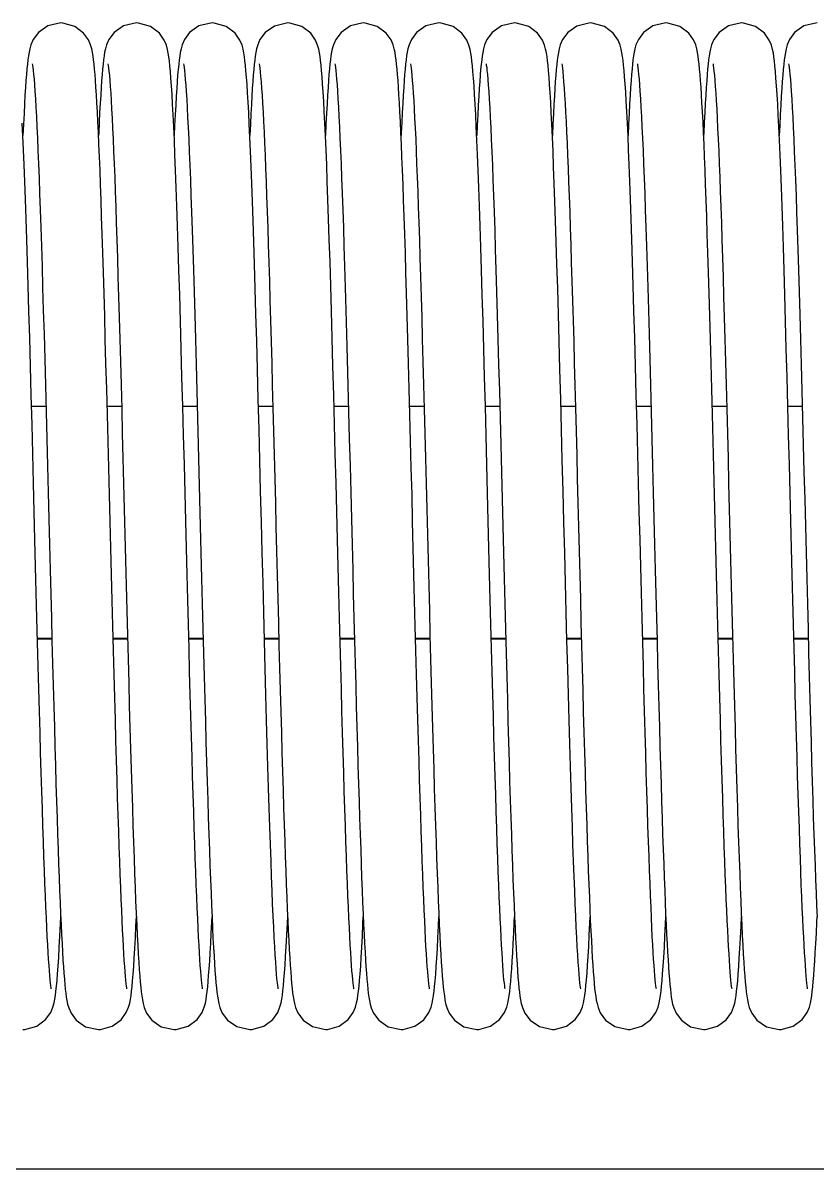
# Model space of a CAD drawing. Header units: millimetres. Extents: x 21899 to 38731, y -5425 to 3612.
# Drawn here: x 22368.2 to 22452.2, y 3114 to 3235.3 of the extents above; entities that cross this region are included whole.
import ezdxf

# ---------------------------------------------------------------- set-up
doc = ezdxf.new("R2010")
doc.units = ezdxf.units.MM

msp = doc.modelspace()

# ---------------------------------------------------------------- linework, layer by layer
at = {"color": 7, "linetype": 'Continuous'}
for p, q in [((22369.13, 3194.69), (22370.65, 3194.69)), ((22377.13, 3194.69), (22378.65, 3194.69)), ((22385.13, 3194.69), (22386.65, 3194.69)), ((22393.13, 3194.69), (22394.65, 3194.69)), ((22401.13, 3194.69), (22402.65, 3194.69)), ((22409.13, 3194.69), (22410.65, 3194.69)), ((22417.13, 3194.69), (22418.65, 3194.69)), ((22425.13, 3194.69), (22426.65, 3194.69)), ((22433.13, 3194.69), (22434.65, 3194.69)), ((22441.13, 3194.69), (22442.65, 3194.69)), ((22449.13, 3194.69), (22450.65, 3194.69)), ((22369.76, 3170.08), (22371.29, 3170.08)), ((22377.76, 3170.08), (22379.29, 3170.08)), ((22385.76, 3170.08), (22387.29, 3170.08)), ((22393.76, 3170.08), (22395.29, 3170.08)), ((22401.76, 3170.08), (22403.29, 3170.08)), ((22409.76, 3170.08), (22411.29, 3170.08)), ((22417.76, 3170.08), (22419.29, 3170.08)), ((22425.76, 3170.08), (22427.29, 3170.08)), ((22433.76, 3170.08), (22435.29, 3170.08)), ((22441.76, 3170.08), (22443.29, 3170.08)), ((22449.76, 3170.08), (22451.29, 3170.08)), ((23496.89, 3114), (22196.61, 3114))]:
    msp.add_line(p, q, dxfattribs=at)
at = {"color": 9, "linetype": 'Continuous'}
for p, q in [((22369.76, 3170.15), (22371.28, 3170.15)), ((22377.76, 3170.15), (22379.28, 3170.15)), ((22385.76, 3170.15), (22387.28, 3170.15)), ((22393.76, 3170.15), (22395.28, 3170.15)), ((22401.76, 3170.15), (22403.28, 3170.15)), ((22409.76, 3170.15), (22411.28, 3170.15)), ((22417.76, 3170.15), (22419.28, 3170.15)), ((22425.76, 3170.15), (22427.28, 3170.15)), ((22433.76, 3170.15), (22435.28, 3170.15)), ((22441.76, 3170.15), (22443.28, 3170.15)), ((22449.76, 3170.15), (22451.28, 3170.15))]:
    msp.add_line(p, q, dxfattribs=at)
at = {"color": 7, "linetype": 'Continuous'}
for points in [[(22372.22, 3235.25), (22370.85, 3234.94), (22369.87, 3234.25), (22369.31, 3233.51), (22369.06, 3232.94), (22368.94, 3232.52), (22368.86, 3232.15), (22368.8, 3231.78), (22368.74, 3231.36), (22368.69, 3230.9), (22368.64, 3230.39), (22368.59, 3229.81), (22368.54, 3229.15)], [(22375.89, 3229.15), (22375.84, 3229.79), (22375.79, 3230.36), (22375.74, 3230.87), (22375.69, 3231.33), (22375.64, 3231.73), (22375.58, 3232.12), (22375.5, 3232.5), (22375.38, 3232.92), (22375.15, 3233.45), (22374.64, 3234.18), (22373.7, 3234.88), (22372.43, 3235.24), (22372.22, 3235.25)], [(22380.22, 3235.25), (22378.84, 3234.93), (22377.86, 3234.24), (22377.3, 3233.5), (22377.06, 3232.94), (22376.94, 3232.52), (22376.86, 3232.14), (22376.8, 3231.76), (22376.74, 3231.35), (22376.69, 3230.89), (22376.64, 3230.37), (22376.59, 3229.79), (22376.54, 3229.14)], [(22387.22, 3133.08), (22387.2, 3133.18), (22387.18, 3133.38), (22387.14, 3133.66), (22387.1, 3134.02), (22387.06, 3134.45), (22387.02, 3134.95), (22386.98, 3135.52), (22386.94, 3136.16), (22386.89, 3136.88), (22386.84, 3137.67), (22386.8, 3138.53), (22386.75, 3139.48), (22386.7, 3140.5), (22386.65, 3141.61), (22386.6, 3142.79), (22386.55, 3144.07), (22386.5, 3145.43), (22386.45, 3146.88), (22386.39, 3148.42), (22386.34, 3150.07), (22386.28, 3151.81), (22386.22, 3153.64), (22386.16, 3155.58), (22386.1, 3157.61), (22386.04, 3159.74), (22385.98, 3161.95), (22385.91, 3164.24), (22385.85, 3166.62), (22385.79, 3169.07), (22385.72, 3171.6), (22385.65, 3174.22), (22385.58, 3176.91), (22385.51, 3179.7), (22385.44, 3182.56), (22385.36, 3185.51), (22385.29, 3188.53), (22385.21, 3191.61), (22385.13, 3194.71), (22385.04, 3197.78), (22384.96, 3200.79), (22384.88, 3203.7), (22384.8, 3206.47), (22384.72, 3209.08), (22384.65, 3211.52), (22384.58, 3213.78), (22384.51, 3215.88), (22384.44, 3217.83), (22384.37, 3219.64), (22384.3, 3221.31), (22384.24, 3222.85), (22384.17, 3224.25), (22384.11, 3225.52), (22384.05, 3226.67), (22383.99, 3227.69), (22383.93, 3228.6), (22383.87, 3229.4), (22383.82, 3230.1), (22383.76, 3230.7), (22383.71, 3231.21), (22383.65, 3231.66), (22383.59, 3232.06), (22383.51, 3232.45), (22383.39, 3232.88), (22383.16, 3233.43), (22382.65, 3234.17), (22381.71, 3234.88), (22380.44, 3235.24), (22380.22, 3235.25)], [(22388.22, 3235.25), (22386.83, 3234.93), (22385.84, 3234.23), (22385.29, 3233.48), (22385.05, 3232.92), (22384.94, 3232.5), (22384.86, 3232.13), (22384.8, 3231.75), (22384.74, 3231.33), (22384.69, 3230.86), (22384.63, 3230.33), (22384.58, 3229.74), (22384.53, 3229.07)], [(22391.87, 3229.51), (22391.81, 3230.18), (22391.76, 3230.75), (22391.7, 3231.25), (22391.65, 3231.68), (22391.58, 3232.08), (22391.5, 3232.46), (22391.39, 3232.9), (22391.16, 3233.44), (22390.65, 3234.17), (22389.71, 3234.88), (22388.43, 3235.24), (22388.22, 3235.25)], [(22396.22, 3235.25), (22394.82, 3234.92), (22393.84, 3234.23), (22393.29, 3233.48), (22393.05, 3232.92), (22392.93, 3232.5), (22392.86, 3232.12), (22392.79, 3231.74), (22392.74, 3231.32), (22392.69, 3230.85), (22392.63, 3230.32), (22392.58, 3229.73), (22392.53, 3229.07)], [(22399.86, 3229.55), (22399.81, 3230.21), (22399.75, 3230.77), (22399.7, 3231.26), (22399.64, 3231.69), (22399.58, 3232.08), (22399.5, 3232.47), (22399.39, 3232.9), (22399.16, 3233.43), (22398.66, 3234.16), (22397.72, 3234.87), (22396.44, 3235.24), (22396.22, 3235.25)], [(22404.22, 3235.25), (22402.85, 3234.94), (22401.87, 3234.25), (22401.31, 3233.51), (22401.06, 3232.94), (22400.94, 3232.52), (22400.86, 3232.15), (22400.8, 3231.78), (22400.74, 3231.36), (22400.69, 3230.9), (22400.64, 3230.39), (22400.59, 3229.81), (22400.54, 3229.15)], [(22407.89, 3229.15), (22407.84, 3229.79), (22407.79, 3230.36), (22407.74, 3230.87), (22407.69, 3231.33), (22407.64, 3231.73), (22407.58, 3232.12), (22407.5, 3232.5), (22407.38, 3232.92), (22407.15, 3233.45), (22406.64, 3234.18), (22405.7, 3234.88), (22404.43, 3235.24), (22404.22, 3235.25)], [(22412.22, 3235.25), (22410.84, 3234.93), (22409.86, 3234.24), (22409.3, 3233.5), (22409.06, 3232.94), (22408.94, 3232.52), (22408.86, 3232.14), (22408.8, 3231.76), (22408.74, 3231.35), (22408.69, 3230.89), (22408.64, 3230.37), (22408.59, 3229.79), (22408.54, 3229.14)], [(22419.22, 3133.08), (22419.2, 3133.18), (22419.18, 3133.38), (22419.14, 3133.66), (22419.1, 3134.02), (22419.06, 3134.45), (22419.02, 3134.95), (22418.98, 3135.52), (22418.94, 3136.16), (22418.89, 3136.88), (22418.84, 3137.67), (22418.8, 3138.53), (22418.75, 3139.48), (22418.7, 3140.5), (22418.65, 3141.61), (22418.6, 3142.79), (22418.55, 3144.07), (22418.5, 3145.43), (22418.45, 3146.88), (22418.39, 3148.42), (22418.34, 3150.07), (22418.28, 3151.81), (22418.22, 3153.64), (22418.16, 3155.58), (22418.1, 3157.61), (22418.04, 3159.74), (22417.98, 3161.95), (22417.91, 3164.24), (22417.85, 3166.62), (22417.79, 3169.07), (22417.72, 3171.6), (22417.65, 3174.22), (22417.58, 3176.91), (22417.51, 3179.7), (22417.44, 3182.56), (22417.36, 3185.51), (22417.29, 3188.53), (22417.21, 3191.61), (22417.13, 3194.71), (22417.04, 3197.78), (22416.96, 3200.79), (22416.88, 3203.7), (22416.8, 3206.47), (22416.72, 3209.08), (22416.65, 3211.52), (22416.58, 3213.78), (22416.51, 3215.88), (22416.44, 3217.83), (22416.37, 3219.64), (22416.3, 3221.31), (22416.24, 3222.85), (22416.17, 3224.25), (22416.11, 3225.52), (22416.05, 3226.67), (22415.99, 3227.69), (22415.93, 3228.6), (22415.87, 3229.4), (22415.82, 3230.1), (22415.76, 3230.7), (22415.71, 3231.21), (22415.65, 3231.66), (22415.59, 3232.06), (22415.51, 3232.45), (22415.39, 3232.88), (22415.16, 3233.43), (22414.65, 3234.17), (22413.71, 3234.88), (22412.44, 3235.24), (22412.22, 3235.25)], [(22420.22, 3235.25), (22418.83, 3234.93), (22417.84, 3234.23), (22417.29, 3233.48), (22417.05, 3232.92), (22416.94, 3232.5), (22416.86, 3232.13), (22416.8, 3231.75), (22416.74, 3231.33), (22416.69, 3230.86), (22416.63, 3230.33), (22416.58, 3229.74), (22416.53, 3229.07)], [(22423.87, 3229.51), (22423.81, 3230.18), (22423.76, 3230.75), (22423.7, 3231.25), (22423.65, 3231.68), (22423.58, 3232.08), (22423.5, 3232.46), (22423.39, 3232.9), (22423.16, 3233.44), (22422.65, 3234.17), (22421.71, 3234.88), (22420.43, 3235.24), (22420.22, 3235.25)], [(22428.22, 3235.25), (22426.82, 3234.92), (22425.84, 3234.23), (22425.29, 3233.48), (22425.05, 3232.92), (22424.93, 3232.5), (22424.86, 3232.12), (22424.79, 3231.74), (22424.74, 3231.32), (22424.69, 3230.85), (22424.63, 3230.32), (22424.58, 3229.73), (22424.53, 3229.07)], [(22431.86, 3229.55), (22431.81, 3230.21), (22431.75, 3230.77), (22431.7, 3231.26), (22431.64, 3231.69), (22431.58, 3232.08), (22431.5, 3232.47), (22431.39, 3232.9), (22431.16, 3233.43), (22430.66, 3234.16), (22429.72, 3234.87), (22428.44, 3235.24), (22428.22, 3235.25)], [(22436.22, 3235.25), (22434.85, 3234.94), (22433.87, 3234.25), (22433.31, 3233.51), (22433.06, 3232.94), (22432.94, 3232.52), (22432.86, 3232.15), (22432.8, 3231.78), (22432.74, 3231.36), (22432.69, 3230.9), (22432.64, 3230.39), (22432.59, 3229.81), (22432.54, 3229.15)], [(22439.89, 3229.15), (22439.84, 3229.79), (22439.79, 3230.36), (22439.74, 3230.87), (22439.69, 3231.33), (22439.64, 3231.73), (22439.58, 3232.12), (22439.5, 3232.5), (22439.38, 3232.92), (22439.15, 3233.45), (22438.64, 3234.18), (22437.7, 3234.88), (22436.43, 3235.24), (22436.22, 3235.25)], [(22444.22, 3235.25), (22442.84, 3234.93), (22441.86, 3234.24), (22441.3, 3233.5), (22441.06, 3232.94), (22440.94, 3232.52), (22440.86, 3232.14), (22440.8, 3231.76), (22440.74, 3231.35), (22440.69, 3230.89), (22440.64, 3230.37), (22440.59, 3229.79), (22440.54, 3229.14)], [(22451.22, 3133.08), (22451.2, 3133.18), (22451.18, 3133.38), (22451.14, 3133.66), (22451.1, 3134.02), (22451.06, 3134.45), (22451.02, 3134.95), (22450.98, 3135.52), (22450.94, 3136.16), (22450.89, 3136.88), (22450.84, 3137.67), (22450.8, 3138.53), (22450.75, 3139.48), (22450.7, 3140.5), (22450.65, 3141.61), (22450.6, 3142.79), (22450.55, 3144.07), (22450.5, 3145.43), (22450.45, 3146.88), (22450.39, 3148.42), (22450.34, 3150.07), (22450.28, 3151.81), (22450.22, 3153.64), (22450.16, 3155.58), (22450.1, 3157.61), (22450.04, 3159.74), (22449.98, 3161.95), (22449.91, 3164.24), (22449.85, 3166.62), (22449.79, 3169.07), (22449.72, 3171.6), (22449.65, 3174.22), (22449.58, 3176.91), (22449.51, 3179.7), (22449.44, 3182.56), (22449.36, 3185.51), (22449.29, 3188.53), (22449.21, 3191.61), (22449.13, 3194.71), (22449.04, 3197.78), (22448.96, 3200.79), (22448.88, 3203.7), (22448.8, 3206.47), (22448.72, 3209.08), (22448.65, 3211.52), (22448.58, 3213.78), (22448.51, 3215.88), (22448.44, 3217.83), (22448.37, 3219.64), (22448.3, 3221.31), (22448.24, 3222.85), (22448.17, 3224.25), (22448.11, 3225.52), (22448.05, 3226.67), (22447.99, 3227.69), (22447.93, 3228.6), (22447.87, 3229.4), (22447.82, 3230.1), (22447.76, 3230.7), (22447.71, 3231.21), (22447.65, 3231.66), (22447.59, 3232.06), (22447.51, 3232.45), (22447.39, 3232.88), (22447.16, 3233.43), (22446.65, 3234.17), (22445.71, 3234.88), (22444.44, 3235.24), (22444.22, 3235.25)], [(22452.22, 3235.25), (22450.83, 3234.93), (22449.84, 3234.23), (22449.29, 3233.48), (22449.05, 3232.92), (22448.94, 3232.5), (22448.86, 3232.13), (22448.8, 3231.75), (22448.74, 3231.33), (22448.69, 3230.86), (22448.63, 3230.33), (22448.58, 3229.74), (22448.53, 3229.07)], [(22369.21, 3230.91), (22369.21, 3230.91), (22369.23, 3230.78), (22369.27, 3230.54), (22369.3, 3230.22), (22369.34, 3229.81), (22369.39, 3229.3), (22369.44, 3228.71), (22369.48, 3228.02), (22369.53, 3227.23), (22369.59, 3226.34), (22369.64, 3225.35), (22369.69, 3224.26), (22369.75, 3223.06), (22369.81, 3221.76), (22369.86, 3220.35), (22369.92, 3218.83), (22369.98, 3217.21), (22370.04, 3215.47), (22370.11, 3213.62), (22370.17, 3211.64), (22370.24, 3209.52), (22370.3, 3207.27), (22370.37, 3204.86), (22370.45, 3202.32), (22370.52, 3199.67), (22370.59, 3196.92), (22370.67, 3194.11), (22370.74, 3191.26), (22370.82, 3188.4), (22370.89, 3185.57), (22370.96, 3182.79), (22371.03, 3180.07), (22371.1, 3177.41), (22371.16, 3174.83), (22371.23, 3172.31), (22371.29, 3169.87), (22371.35, 3167.49), (22371.42, 3165.19), (22371.48, 3162.95), (22371.54, 3160.79), (22371.6, 3158.7), (22371.65, 3156.69), (22371.71, 3154.75), (22371.77, 3152.89), (22371.83, 3151.12), (22371.88, 3149.42), (22371.94, 3147.81), (22371.99, 3146.28), (22372.04, 3144.83), (22372.1, 3143.47), (22372.15, 3142.19), (22372.2, 3140.98), (22372.25, 3139.86), (22372.3, 3138.82), (22372.35, 3137.85), (22372.4, 3136.96), (22372.45, 3136.14), (22372.5, 3135.39), (22372.55, 3134.71), (22372.6, 3134.09), (22372.65, 3133.54), (22372.7, 3133.04), (22372.75, 3132.6), (22372.8, 3132.2), (22372.87, 3131.83), (22372.94, 3131.46), (22373.06, 3131.05), (22373.31, 3130.49), (22373.86, 3129.75), (22374.84, 3129.06), (22376.22, 3128.75)], [(22377.21, 3230.92), (22377.21, 3230.9), (22377.24, 3230.74), (22377.27, 3230.48), (22377.31, 3230.13), (22377.36, 3229.69), (22377.4, 3229.15), (22377.45, 3228.53), (22377.5, 3227.82), (22377.55, 3227.03), (22377.6, 3226.14), (22377.65, 3225.16), (22377.7, 3224.1), (22377.76, 3222.94), (22377.81, 3221.69), (22377.86, 3220.35), (22377.92, 3218.93), (22377.98, 3217.41), (22378.03, 3215.8), (22378.09, 3214.09), (22378.15, 3212.29), (22378.21, 3210.39), (22378.27, 3208.39), (22378.33, 3206.29), (22378.4, 3204.09), (22378.46, 3201.8), (22378.53, 3199.41), (22378.59, 3196.95), (22378.66, 3194.42), (22378.73, 3191.83), (22378.8, 3189.19), (22378.86, 3186.52), (22378.93, 3183.82), (22379, 3181.12), (22379.07, 3178.42), (22379.14, 3175.74), (22379.21, 3173.09), (22379.27, 3170.48), (22379.34, 3167.93), (22379.41, 3165.44), (22379.47, 3163.02), (22379.54, 3160.69), (22379.6, 3158.45), (22379.67, 3156.29), (22379.73, 3154.22), (22379.79, 3152.24), (22379.85, 3150.36), (22379.91, 3148.57), (22379.97, 3146.88), (22380.03, 3145.28), (22380.09, 3143.78), (22380.14, 3142.38), (22380.2, 3141.07), (22380.25, 3139.85), (22380.31, 3138.73), (22380.36, 3137.7), (22380.41, 3136.75), (22380.47, 3135.89), (22380.52, 3135.11), (22380.57, 3134.42)], [(22385.21, 3230.92), (22385.21, 3230.91), (22385.23, 3230.77), (22385.27, 3230.54), (22385.3, 3230.21), (22385.35, 3229.79), (22385.39, 3229.28), (22385.44, 3228.68), (22385.49, 3227.98), (22385.54, 3227.18), (22385.59, 3226.28), (22385.64, 3225.28), (22385.7, 3224.18), (22385.75, 3222.96), (22385.81, 3221.63), (22385.87, 3220.2), (22385.93, 3218.66), (22385.99, 3217), (22386.05, 3215.22), (22386.12, 3213.32), (22386.18, 3211.29), (22386.25, 3209.12), (22386.32, 3206.81), (22386.39, 3204.36), (22386.46, 3201.78), (22386.53, 3199.1), (22386.61, 3196.32), (22386.68, 3193.49), (22386.76, 3190.62), (22386.83, 3187.74), (22386.91, 3184.87), (22386.98, 3182.03), (22387.05, 3179.23), (22387.12, 3176.48), (22387.19, 3173.78), (22387.26, 3171.15), (22387.32, 3168.59), (22387.39, 3166.11), (22387.46, 3163.72), (22387.52, 3161.4), (22387.58, 3159.18), (22387.64, 3157.04), (22387.7, 3155), (22387.76, 3153.04), (22387.82, 3151.18), (22387.88, 3149.4), (22387.94, 3147.72), (22388, 3146.12), (22388.05, 3144.62), (22388.11, 3143.2), (22388.16, 3141.88), (22388.22, 3140.64), (22388.27, 3139.48), (22388.32, 3138.42), (22388.38, 3137.43), (22388.43, 3136.53), (22388.48, 3135.71), (22388.53, 3134.97)], [(22393.21, 3230.92), (22393.21, 3230.9), (22393.24, 3230.73), (22393.28, 3230.45), (22393.32, 3230.07), (22393.36, 3229.58), (22393.41, 3229.01), (22393.46, 3228.34), (22393.51, 3227.59), (22393.56, 3226.75), (22393.61, 3225.82), (22393.67, 3224.81), (22393.72, 3223.71), (22393.77, 3222.52), (22393.83, 3221.25), (22393.88, 3219.89), (22393.94, 3218.45), (22393.99, 3216.91), (22394.05, 3215.29), (22394.11, 3213.58), (22394.17, 3211.79), (22394.22, 3209.91), (22394.28, 3207.94), (22394.34, 3205.89), (22394.41, 3203.76), (22394.47, 3201.56), (22394.53, 3199.27), (22394.59, 3196.92), (22394.66, 3194.52), (22394.72, 3192.06), (22394.79, 3189.56), (22394.85, 3187.04), (22394.92, 3184.49), (22394.98, 3181.94), (22395.05, 3179.38), (22395.11, 3176.84), (22395.18, 3174.32), (22395.24, 3171.83), (22395.3, 3169.38), (22395.37, 3166.99), (22395.43, 3164.65), (22395.49, 3162.38), (22395.55, 3160.19), (22395.61, 3158.07), (22395.67, 3156.03), (22395.73, 3154.07), (22395.79, 3152.19), (22395.85, 3150.4), (22395.91, 3148.69), (22395.96, 3147.08), (22396.02, 3145.55), (22396.07, 3144.1), (22396.13, 3142.75), (22396.18, 3141.48), (22396.23, 3140.29), (22396.28, 3139.19), (22396.34, 3138.17), (22396.39, 3137.23), (22396.44, 3136.36), (22396.49, 3135.58), (22396.54, 3134.86)], [(22401.21, 3230.91), (22401.21, 3230.91), (22401.23, 3230.78), (22401.27, 3230.54), (22401.3, 3230.22), (22401.34, 3229.81), (22401.39, 3229.3), (22401.44, 3228.71), (22401.48, 3228.02), (22401.53, 3227.23), (22401.59, 3226.34), (22401.64, 3225.35), (22401.69, 3224.26), (22401.75, 3223.06), (22401.81, 3221.76), (22401.86, 3220.35), (22401.92, 3218.83), (22401.98, 3217.21), (22402.04, 3215.47), (22402.11, 3213.62), (22402.17, 3211.64), (22402.24, 3209.52), (22402.3, 3207.27), (22402.37, 3204.86), (22402.45, 3202.32), (22402.52, 3199.67), (22402.59, 3196.92), (22402.67, 3194.11), (22402.74, 3191.26), (22402.82, 3188.4), (22402.89, 3185.57), (22402.96, 3182.79), (22403.03, 3180.07), (22403.1, 3177.41), (22403.16, 3174.83), (22403.23, 3172.31), (22403.29, 3169.87), (22403.35, 3167.49), (22403.42, 3165.19), (22403.48, 3162.95), (22403.54, 3160.79), (22403.6, 3158.7), (22403.65, 3156.69), (22403.71, 3154.75), (22403.77, 3152.89), (22403.83, 3151.12), (22403.88, 3149.42), (22403.94, 3147.81), (22403.99, 3146.28), (22404.04, 3144.83), (22404.1, 3143.47), (22404.15, 3142.19), (22404.2, 3140.98), (22404.25, 3139.86), (22404.3, 3138.82), (22404.35, 3137.85), (22404.4, 3136.96), (22404.45, 3136.14), (22404.5, 3135.39), (22404.55, 3134.71), (22404.6, 3134.09), (22404.65, 3133.54), (22404.7, 3133.04), (22404.75, 3132.6), (22404.8, 3132.2), (22404.87, 3131.83), (22404.94, 3131.46), (22405.06, 3131.05), (22405.31, 3130.49), (22405.86, 3129.75), (22406.84, 3129.06), (22408.22, 3128.75)], [(22409.21, 3230.92), (22409.21, 3230.9), (22409.24, 3230.74), (22409.27, 3230.48), (22409.31, 3230.13), (22409.36, 3229.69), (22409.4, 3229.15), (22409.45, 3228.53), (22409.5, 3227.82), (22409.55, 3227.03), (22409.6, 3226.14), (22409.65, 3225.16), (22409.7, 3224.1), (22409.76, 3222.94), (22409.81, 3221.69), (22409.86, 3220.35), (22409.92, 3218.93), (22409.98, 3217.41), (22410.03, 3215.8), (22410.09, 3214.09), (22410.15, 3212.29), (22410.21, 3210.39), (22410.27, 3208.39), (22410.33, 3206.29), (22410.4, 3204.09), (22410.46, 3201.8), (22410.53, 3199.41), (22410.59, 3196.95), (22410.66, 3194.42), (22410.73, 3191.83), (22410.8, 3189.19), (22410.86, 3186.52), (22410.93, 3183.82), (22411, 3181.12), (22411.07, 3178.42), (22411.14, 3175.74), (22411.21, 3173.09), (22411.27, 3170.48), (22411.34, 3167.93), (22411.41, 3165.44), (22411.47, 3163.02), (22411.54, 3160.69), (22411.6, 3158.45), (22411.67, 3156.29), (22411.73, 3154.22), (22411.79, 3152.24), (22411.85, 3150.36), (22411.91, 3148.57), (22411.97, 3146.88), (22412.03, 3145.28), (22412.09, 3143.78), (22412.14, 3142.38), (22412.2, 3141.07), (22412.25, 3139.85), (22412.31, 3138.73), (22412.36, 3137.7), (22412.41, 3136.75), (22412.47, 3135.89), (22412.52, 3135.11), (22412.57, 3134.42)], [(22417.21, 3230.92), (22417.21, 3230.91), (22417.23, 3230.77), (22417.27, 3230.54), (22417.3, 3230.21), (22417.35, 3229.79), (22417.39, 3229.28), (22417.44, 3228.68), (22417.49, 3227.98), (22417.54, 3227.18), (22417.59, 3226.28), (22417.64, 3225.28), (22417.7, 3224.18), (22417.75, 3222.96), (22417.81, 3221.63), (22417.87, 3220.2), (22417.93, 3218.66), (22417.99, 3217), (22418.05, 3215.22), (22418.12, 3213.32), (22418.18, 3211.29), (22418.25, 3209.12), (22418.32, 3206.81), (22418.39, 3204.36), (22418.46, 3201.78), (22418.53, 3199.1), (22418.61, 3196.32), (22418.68, 3193.49), (22418.76, 3190.62), (22418.83, 3187.74), (22418.91, 3184.87), (22418.98, 3182.03), (22419.05, 3179.23), (22419.12, 3176.48), (22419.19, 3173.78), (22419.26, 3171.15), (22419.32, 3168.59), (22419.39, 3166.11), (22419.46, 3163.72), (22419.52, 3161.4), (22419.58, 3159.18), (22419.64, 3157.04), (22419.7, 3155), (22419.76, 3153.04), (22419.82, 3151.18), (22419.88, 3149.4), (22419.94, 3147.72), (22420, 3146.12), (22420.05, 3144.62), (22420.11, 3143.2), (22420.16, 3141.88), (22420.22, 3140.64), (22420.27, 3139.48), (22420.32, 3138.42), (22420.38, 3137.43), (22420.43, 3136.53), (22420.48, 3135.71), (22420.53, 3134.97)], [(22425.21, 3230.92), (22425.21, 3230.9), (22425.24, 3230.73), (22425.28, 3230.45), (22425.32, 3230.07), (22425.36, 3229.58), (22425.41, 3229.01), (22425.46, 3228.34), (22425.51, 3227.59), (22425.56, 3226.75), (22425.61, 3225.82), (22425.67, 3224.81), (22425.72, 3223.71), (22425.77, 3222.52), (22425.83, 3221.25), (22425.88, 3219.89), (22425.94, 3218.45), (22425.99, 3216.91), (22426.05, 3215.29), (22426.11, 3213.58), (22426.17, 3211.79), (22426.22, 3209.91), (22426.28, 3207.94), (22426.34, 3205.89), (22426.41, 3203.76), (22426.47, 3201.56), (22426.53, 3199.27), (22426.59, 3196.92), (22426.66, 3194.52), (22426.72, 3192.06), (22426.79, 3189.56), (22426.85, 3187.04), (22426.92, 3184.49), (22426.98, 3181.94), (22427.05, 3179.38), (22427.11, 3176.84), (22427.18, 3174.32), (22427.24, 3171.83), (22427.3, 3169.38), (22427.37, 3166.99), (22427.43, 3164.65), (22427.49, 3162.38), (22427.55, 3160.19), (22427.61, 3158.07), (22427.67, 3156.03), (22427.73, 3154.07), (22427.79, 3152.19), (22427.85, 3150.4), (22427.91, 3148.69), (22427.96, 3147.08), (22428.02, 3145.55), (22428.07, 3144.1), (22428.13, 3142.75), (22428.18, 3141.48), (22428.23, 3140.29), (22428.28, 3139.19), (22428.34, 3138.17), (22428.39, 3137.23), (22428.44, 3136.36), (22428.49, 3135.58), (22428.54, 3134.86)], [(22433.21, 3230.91), (22433.21, 3230.91), (22433.23, 3230.78), (22433.27, 3230.54), (22433.3, 3230.22), (22433.34, 3229.81), (22433.39, 3229.3), (22433.44, 3228.71), (22433.48, 3228.02), (22433.53, 3227.23), (22433.59, 3226.34), (22433.64, 3225.35), (22433.69, 3224.26), (22433.75, 3223.06), (22433.81, 3221.76), (22433.86, 3220.35), (22433.92, 3218.83), (22433.98, 3217.21), (22434.04, 3215.47), (22434.11, 3213.62), (22434.17, 3211.64), (22434.24, 3209.52), (22434.3, 3207.27), (22434.37, 3204.86), (22434.45, 3202.32), (22434.52, 3199.67), (22434.59, 3196.92), (22434.67, 3194.11), (22434.74, 3191.26), (22434.82, 3188.4), (22434.89, 3185.57), (22434.96, 3182.79), (22435.03, 3180.07), (22435.1, 3177.41), (22435.16, 3174.83), (22435.23, 3172.31), (22435.29, 3169.87), (22435.35, 3167.49), (22435.42, 3165.19), (22435.48, 3162.95), (22435.54, 3160.79), (22435.6, 3158.7), (22435.65, 3156.69), (22435.71, 3154.75), (22435.77, 3152.89), (22435.83, 3151.12), (22435.88, 3149.42), (22435.94, 3147.81), (22435.99, 3146.28), (22436.04, 3144.83), (22436.1, 3143.47), (22436.15, 3142.19), (22436.2, 3140.98), (22436.25, 3139.86), (22436.3, 3138.82), (22436.35, 3137.85), (22436.4, 3136.96), (22436.45, 3136.14), (22436.5, 3135.39), (22436.55, 3134.71), (22436.6, 3134.09), (22436.65, 3133.54), (22436.7, 3133.04), (22436.75, 3132.6), (22436.8, 3132.2), (22436.87, 3131.83), (22436.94, 3131.46), (22437.06, 3131.05), (22437.31, 3130.49), (22437.86, 3129.75), (22438.84, 3129.06), (22440.22, 3128.75)], [(22441.21, 3230.92), (22441.21, 3230.9), (22441.24, 3230.74), (22441.27, 3230.48), (22441.31, 3230.13), (22441.36, 3229.69), (22441.4, 3229.15), (22441.45, 3228.53), (22441.5, 3227.82), (22441.55, 3227.03), (22441.6, 3226.14), (22441.65, 3225.16), (22441.7, 3224.1), (22441.76, 3222.94), (22441.81, 3221.69), (22441.86, 3220.35), (22441.92, 3218.93), (22441.98, 3217.41), (22442.03, 3215.8), (22442.09, 3214.09), (22442.15, 3212.29), (22442.21, 3210.39), (22442.27, 3208.39), (22442.33, 3206.29), (22442.4, 3204.09), (22442.46, 3201.8), (22442.53, 3199.41), (22442.59, 3196.95), (22442.66, 3194.42), (22442.73, 3191.83), (22442.8, 3189.19), (22442.86, 3186.52), (22442.93, 3183.82), (22443, 3181.12), (22443.07, 3178.42), (22443.14, 3175.74), (22443.21, 3173.09), (22443.27, 3170.48), (22443.34, 3167.93), (22443.41, 3165.44), (22443.47, 3163.02), (22443.54, 3160.69), (22443.6, 3158.45), (22443.67, 3156.29), (22443.73, 3154.22), (22443.79, 3152.24), (22443.85, 3150.36), (22443.91, 3148.57), (22443.97, 3146.88), (22444.03, 3145.28), (22444.09, 3143.78), (22444.14, 3142.38), (22444.2, 3141.07), (22444.25, 3139.85), (22444.31, 3138.73), (22444.36, 3137.7), (22444.41, 3136.75), (22444.47, 3135.89), (22444.52, 3135.11), (22444.57, 3134.42)], [(22449.21, 3230.92), (22449.21, 3230.91), (22449.23, 3230.77), (22449.27, 3230.54), (22449.3, 3230.21), (22449.35, 3229.79), (22449.39, 3229.28), (22449.44, 3228.68), (22449.49, 3227.98), (22449.54, 3227.18), (22449.59, 3226.28), (22449.64, 3225.28), (22449.7, 3224.18), (22449.75, 3222.96), (22449.81, 3221.63), (22449.87, 3220.2), (22449.93, 3218.66), (22449.99, 3217), (22450.05, 3215.22), (22450.12, 3213.32), (22450.18, 3211.29), (22450.25, 3209.12), (22450.32, 3206.81), (22450.39, 3204.36), (22450.46, 3201.78), (22450.53, 3199.1), (22450.61, 3196.32), (22450.68, 3193.49), (22450.76, 3190.62), (22450.83, 3187.74), (22450.91, 3184.87), (22450.98, 3182.03), (22451.05, 3179.23), (22451.12, 3176.48), (22451.19, 3173.78), (22451.26, 3171.15), (22451.32, 3168.59), (22451.39, 3166.11), (22451.46, 3163.72), (22451.52, 3161.4), (22451.58, 3159.18), (22451.64, 3157.04), (22451.7, 3155), (22451.76, 3153.04), (22451.82, 3151.18), (22451.88, 3149.4), (22451.94, 3147.72), (22452, 3146.12), (22452.05, 3144.62), (22452.11, 3143.2), (22452.16, 3141.88), (22452.22, 3140.64)], [(22368.54, 3229.15), (22368.49, 3228.41), (22368.43, 3227.59), (22368.38, 3226.68), (22368.33, 3225.66), (22368.27, 3224.54), (22368.22, 3223.33)], [(22379.22, 3133.07), (22379.21, 3133.18), (22379.18, 3133.36), (22379.14, 3133.63), (22379.11, 3133.98), (22379.07, 3134.4), (22379.03, 3134.88), (22378.99, 3135.44), (22378.94, 3136.06), (22378.9, 3136.76), (22378.85, 3137.53), (22378.81, 3138.37), (22378.76, 3139.29), (22378.71, 3140.3), (22378.66, 3141.38), (22378.61, 3142.55), (22378.56, 3143.8), (22378.51, 3145.15), (22378.46, 3146.58), (22378.4, 3148.11), (22378.35, 3149.73), (22378.29, 3151.45), (22378.23, 3153.27), (22378.17, 3155.19), (22378.11, 3157.21), (22378.05, 3159.33), (22377.99, 3161.56), (22377.92, 3163.9), (22377.86, 3166.33), (22377.79, 3168.86), (22377.72, 3171.47), (22377.65, 3174.15), (22377.58, 3176.89), (22377.51, 3179.68), (22377.44, 3182.5), (22377.37, 3185.35), (22377.29, 3188.19), (22377.22, 3191.02), (22377.15, 3193.82), (22377.08, 3196.55), (22377, 3199.22), (22376.93, 3201.8), (22376.87, 3204.27), (22376.8, 3206.62), (22376.73, 3208.84), (22376.67, 3210.94), (22376.6, 3212.92), (22376.54, 3214.77), (22376.48, 3216.51), (22376.42, 3218.15), (22376.37, 3219.68), (22376.31, 3221.1), (22376.26, 3222.42), (22376.2, 3223.65), (22376.15, 3224.79), (22376.1, 3225.83), (22376.04, 3226.78), (22375.99, 3227.65), (22375.94, 3228.44), (22375.89, 3229.15)], [(22376.54, 3229.14), (22376.49, 3228.42), (22376.44, 3227.62), (22376.39, 3226.74), (22376.33, 3225.77), (22376.28, 3224.72), (22376.23, 3223.58), (22376.22, 3223.33)], [(22384.53, 3229.07), (22384.48, 3228.32), (22384.43, 3227.49), (22384.38, 3226.56), (22384.32, 3225.53), (22384.26, 3224.39), (22384.22, 3223.33)], [(22395.22, 3133.08), (22395.2, 3133.2), (22395.17, 3133.41), (22395.13, 3133.72), (22395.09, 3134.12), (22395.05, 3134.61), (22395, 3135.2), (22394.95, 3135.88), (22394.9, 3136.65), (22394.85, 3137.52), (22394.8, 3138.5), (22394.75, 3139.58), (22394.69, 3140.76), (22394.63, 3142.05), (22394.58, 3143.45), (22394.52, 3144.96), (22394.46, 3146.58), (22394.39, 3148.33), (22394.33, 3150.2), (22394.27, 3152.19), (22394.2, 3154.32), (22394.13, 3156.58), (22394.06, 3158.97), (22393.99, 3161.5), (22393.92, 3164.16), (22393.84, 3166.95), (22393.76, 3169.87), (22393.69, 3172.9), (22393.61, 3176.02), (22393.52, 3179.2), (22393.44, 3182.44), (22393.36, 3185.71), (22393.27, 3188.99), (22393.19, 3192.24), (22393.11, 3195.45), (22393.02, 3198.57), (22392.94, 3201.58), (22392.86, 3204.45), (22392.78, 3207.17), (22392.7, 3209.72), (22392.63, 3212.1), (22392.56, 3214.31), (22392.49, 3216.36), (22392.42, 3218.27), (22392.35, 3220.04), (22392.29, 3221.67), (22392.22, 3223.16), (22392.16, 3224.53), (22392.1, 3225.76), (22392.04, 3226.87), (22391.98, 3227.86), (22391.92, 3228.74), (22391.87, 3229.51)], [(22392.53, 3229.07), (22392.48, 3228.33), (22392.43, 3227.51), (22392.38, 3226.61), (22392.33, 3225.63), (22392.27, 3224.55), (22392.22, 3223.38), (22392.22, 3223.33)], [(22403.22, 3133.08), (22403.2, 3133.19), (22403.17, 3133.39), (22403.14, 3133.67), (22403.1, 3134.03), (22403.06, 3134.47), (22403.02, 3134.97), (22402.98, 3135.55), (22402.93, 3136.2), (22402.89, 3136.92), (22402.84, 3137.72), (22402.79, 3138.6), (22402.75, 3139.55), (22402.7, 3140.59), (22402.65, 3141.71), (22402.6, 3142.91), (22402.55, 3144.21), (22402.49, 3145.59), (22402.44, 3147.07), (22402.38, 3148.65), (22402.33, 3150.32), (22402.27, 3152.1), (22402.21, 3153.98), (22402.15, 3155.95), (22402.09, 3158.03), (22402.03, 3160.19), (22401.96, 3162.45), (22401.9, 3164.79), (22401.84, 3167.21), (22401.77, 3169.71), (22401.7, 3172.3), (22401.63, 3174.98), (22401.56, 3177.75), (22401.49, 3180.6), (22401.41, 3183.54), (22401.34, 3186.56), (22401.26, 3189.65), (22401.18, 3192.77), (22401.09, 3195.88), (22401.01, 3198.94), (22400.93, 3201.92), (22400.85, 3204.77), (22400.77, 3207.46), (22400.7, 3209.99), (22400.62, 3212.35), (22400.55, 3214.54), (22400.48, 3216.58), (22400.41, 3218.47), (22400.35, 3220.22), (22400.28, 3221.84), (22400.22, 3223.31), (22400.15, 3224.66), (22400.09, 3225.88), (22400.03, 3226.97), (22399.97, 3227.94), (22399.92, 3228.8), (22399.86, 3229.55)], [(22400.54, 3229.15), (22400.49, 3228.41), (22400.43, 3227.59), (22400.38, 3226.68), (22400.33, 3225.66), (22400.27, 3224.54), (22400.22, 3223.33)], [(22411.22, 3133.07), (22411.21, 3133.18), (22411.18, 3133.36), (22411.14, 3133.63), (22411.11, 3133.98), (22411.07, 3134.4), (22411.03, 3134.88), (22410.99, 3135.44), (22410.94, 3136.06), (22410.9, 3136.76), (22410.85, 3137.53), (22410.81, 3138.37), (22410.76, 3139.29), (22410.71, 3140.3), (22410.66, 3141.38), (22410.61, 3142.55), (22410.56, 3143.8), (22410.51, 3145.15), (22410.46, 3146.58), (22410.4, 3148.11), (22410.35, 3149.73), (22410.29, 3151.45), (22410.23, 3153.27), (22410.17, 3155.19), (22410.11, 3157.21), (22410.05, 3159.33), (22409.99, 3161.56), (22409.92, 3163.9), (22409.86, 3166.33), (22409.79, 3168.86), (22409.72, 3171.47), (22409.65, 3174.15), (22409.58, 3176.89), (22409.51, 3179.68), (22409.44, 3182.5), (22409.37, 3185.35), (22409.29, 3188.19), (22409.22, 3191.02), (22409.15, 3193.82), (22409.08, 3196.55), (22409, 3199.22), (22408.93, 3201.8), (22408.87, 3204.27), (22408.8, 3206.62), (22408.73, 3208.84), (22408.67, 3210.94), (22408.6, 3212.92), (22408.54, 3214.77), (22408.48, 3216.51), (22408.42, 3218.15), (22408.37, 3219.68), (22408.31, 3221.1), (22408.26, 3222.42), (22408.2, 3223.65), (22408.15, 3224.79), (22408.1, 3225.83), (22408.04, 3226.78), (22407.99, 3227.65), (22407.94, 3228.44), (22407.89, 3229.15)], [(22408.54, 3229.14), (22408.49, 3228.42), (22408.44, 3227.62), (22408.39, 3226.74), (22408.33, 3225.77), (22408.28, 3224.72), (22408.23, 3223.58), (22408.22, 3223.33)], [(22416.53, 3229.07), (22416.48, 3228.32), (22416.43, 3227.49), (22416.38, 3226.56), (22416.32, 3225.53), (22416.26, 3224.39), (22416.22, 3223.33)], [(22427.22, 3133.08), (22427.2, 3133.2), (22427.17, 3133.41), (22427.13, 3133.72), (22427.09, 3134.12), (22427.05, 3134.61), (22427, 3135.2), (22426.95, 3135.88), (22426.9, 3136.65), (22426.85, 3137.52), (22426.8, 3138.5), (22426.75, 3139.58), (22426.69, 3140.76), (22426.63, 3142.05), (22426.58, 3143.45), (22426.52, 3144.96), (22426.46, 3146.58), (22426.39, 3148.33), (22426.33, 3150.2), (22426.27, 3152.19), (22426.2, 3154.32), (22426.13, 3156.58), (22426.06, 3158.97), (22425.99, 3161.5), (22425.92, 3164.16), (22425.84, 3166.95), (22425.76, 3169.87), (22425.69, 3172.9), (22425.61, 3176.02), (22425.52, 3179.2), (22425.44, 3182.44), (22425.36, 3185.71), (22425.27, 3188.99), (22425.19, 3192.24), (22425.11, 3195.45), (22425.02, 3198.57), (22424.94, 3201.58), (22424.86, 3204.45), (22424.78, 3207.17), (22424.7, 3209.72), (22424.63, 3212.1), (22424.56, 3214.31), (22424.49, 3216.36), (22424.42, 3218.27), (22424.35, 3220.04), (22424.29, 3221.67), (22424.22, 3223.16), (22424.16, 3224.53), (22424.1, 3225.76), (22424.04, 3226.87), (22423.98, 3227.86), (22423.92, 3228.74), (22423.87, 3229.51)], [(22424.53, 3229.07), (22424.48, 3228.33), (22424.43, 3227.51), (22424.38, 3226.61), (22424.33, 3225.63), (22424.27, 3224.55), (22424.22, 3223.38), (22424.22, 3223.33)], [(22435.22, 3133.08), (22435.2, 3133.19), (22435.17, 3133.39), (22435.14, 3133.67), (22435.1, 3134.03), (22435.06, 3134.47), (22435.02, 3134.97), (22434.98, 3135.55), (22434.93, 3136.2), (22434.89, 3136.92), (22434.84, 3137.72), (22434.79, 3138.6), (22434.75, 3139.55), (22434.7, 3140.59), (22434.65, 3141.71), (22434.6, 3142.91), (22434.55, 3144.21), (22434.49, 3145.59), (22434.44, 3147.07), (22434.38, 3148.65), (22434.33, 3150.32), (22434.27, 3152.1), (22434.21, 3153.98), (22434.15, 3155.95), (22434.09, 3158.03), (22434.03, 3160.19), (22433.96, 3162.45), (22433.9, 3164.79), (22433.84, 3167.21), (22433.77, 3169.71), (22433.7, 3172.3), (22433.63, 3174.98), (22433.56, 3177.75), (22433.49, 3180.6), (22433.41, 3183.54), (22433.34, 3186.56), (22433.26, 3189.65), (22433.18, 3192.77), (22433.09, 3195.88), (22433.01, 3198.94), (22432.93, 3201.92), (22432.85, 3204.77), (22432.77, 3207.46), (22432.7, 3209.99), (22432.62, 3212.35), (22432.55, 3214.54), (22432.48, 3216.58), (22432.41, 3218.47), (22432.35, 3220.22), (22432.28, 3221.84), (22432.22, 3223.31), (22432.15, 3224.66), (22432.09, 3225.88), (22432.03, 3226.97), (22431.97, 3227.94), (22431.92, 3228.8), (22431.86, 3229.55)], [(22432.54, 3229.15), (22432.49, 3228.41), (22432.43, 3227.59), (22432.38, 3226.68), (22432.33, 3225.66), (22432.27, 3224.54), (22432.22, 3223.33)], [(22443.22, 3133.07), (22443.21, 3133.18), (22443.18, 3133.36), (22443.14, 3133.63), (22443.11, 3133.98), (22443.07, 3134.4), (22443.03, 3134.88), (22442.99, 3135.44), (22442.94, 3136.06), (22442.9, 3136.76), (22442.85, 3137.53), (22442.81, 3138.37), (22442.76, 3139.29), (22442.71, 3140.3), (22442.66, 3141.38), (22442.61, 3142.55), (22442.56, 3143.8), (22442.51, 3145.15), (22442.46, 3146.58), (22442.4, 3148.11), (22442.35, 3149.73), (22442.29, 3151.45), (22442.23, 3153.27), (22442.17, 3155.19), (22442.11, 3157.21), (22442.05, 3159.33), (22441.99, 3161.56), (22441.92, 3163.9), (22441.86, 3166.33), (22441.79, 3168.86), (22441.72, 3171.47), (22441.65, 3174.15), (22441.58, 3176.89), (22441.51, 3179.68), (22441.44, 3182.5), (22441.37, 3185.35), (22441.29, 3188.19), (22441.22, 3191.02), (22441.15, 3193.82), (22441.08, 3196.55), (22441, 3199.22), (22440.93, 3201.8), (22440.87, 3204.27), (22440.8, 3206.62), (22440.73, 3208.84), (22440.67, 3210.94), (22440.6, 3212.92), (22440.54, 3214.77), (22440.48, 3216.51), (22440.42, 3218.15), (22440.37, 3219.68), (22440.31, 3221.1), (22440.26, 3222.42), (22440.2, 3223.65), (22440.15, 3224.79), (22440.1, 3225.83), (22440.04, 3226.78), (22439.99, 3227.65), (22439.94, 3228.44), (22439.89, 3229.15)], [(22440.54, 3229.14), (22440.49, 3228.42), (22440.44, 3227.62), (22440.39, 3226.74), (22440.33, 3225.77), (22440.28, 3224.72), (22440.23, 3223.58), (22440.22, 3223.33)], [(22448.53, 3229.07), (22448.48, 3228.32), (22448.43, 3227.49), (22448.38, 3226.56), (22448.32, 3225.53), (22448.26, 3224.39), (22448.22, 3223.33)], [(22371.22, 3133.08), (22371.2, 3133.19), (22371.17, 3133.39), (22371.14, 3133.67), (22371.1, 3134.03), (22371.06, 3134.47), (22371.02, 3134.97), (22370.98, 3135.55), (22370.93, 3136.2), (22370.89, 3136.92), (22370.84, 3137.72), (22370.79, 3138.6), (22370.75, 3139.55), (22370.7, 3140.59), (22370.65, 3141.71), (22370.6, 3142.91), (22370.55, 3144.21), (22370.49, 3145.59), (22370.44, 3147.07), (22370.38, 3148.65), (22370.33, 3150.32), (22370.27, 3152.1), (22370.21, 3153.98), (22370.15, 3155.95), (22370.09, 3158.03), (22370.03, 3160.19), (22369.96, 3162.45), (22369.9, 3164.79), (22369.84, 3167.21), (22369.77, 3169.71), (22369.7, 3172.3), (22369.63, 3174.98), (22369.56, 3177.75), (22369.49, 3180.6), (22369.41, 3183.54), (22369.34, 3186.56), (22369.26, 3189.65), (22369.18, 3192.77), (22369.09, 3195.88), (22369.01, 3198.94), (22368.93, 3201.92), (22368.85, 3204.77), (22368.77, 3207.46), (22368.7, 3209.99), (22368.62, 3212.35), (22368.55, 3214.54), (22368.48, 3216.58), (22368.41, 3218.47), (22368.35, 3220.22), (22368.28, 3221.84), (22368.22, 3223.31), (22368.15, 3224.66)], [(22371.88, 3134.66), (22371.94, 3135.47), (22372, 3136.4), (22372.06, 3137.45), (22372.12, 3138.63), (22372.18, 3139.95), (22372.22, 3140.67)], [(22379.88, 3134.63), (22379.93, 3135.42), (22379.99, 3136.32), (22380.05, 3137.34), (22380.11, 3138.47), (22380.17, 3139.74), (22380.22, 3140.67)], [(22387.86, 3134.47), (22387.92, 3135.19), (22387.97, 3135.99), (22388.02, 3136.89), (22388.08, 3137.87), (22388.14, 3138.96), (22388.19, 3140.14), (22388.22, 3140.67)], [(22395.89, 3134.75), (22395.94, 3135.57), (22396, 3136.5), (22396.06, 3137.56), (22396.12, 3138.74), (22396.19, 3140.06), (22396.22, 3140.67)], [(22403.88, 3134.66), (22403.94, 3135.47), (22404, 3136.4), (22404.06, 3137.45), (22404.12, 3138.63), (22404.18, 3139.95), (22404.22, 3140.67)], [(22411.88, 3134.63), (22411.93, 3135.42), (22411.99, 3136.32), (22412.05, 3137.34), (22412.11, 3138.47), (22412.17, 3139.74), (22412.22, 3140.67)], [(22419.86, 3134.47), (22419.92, 3135.19), (22419.97, 3135.99), (22420.02, 3136.89), (22420.08, 3137.87), (22420.14, 3138.96), (22420.19, 3140.14), (22420.22, 3140.67)], [(22427.89, 3134.75), (22427.94, 3135.57), (22428, 3136.5), (22428.06, 3137.56), (22428.12, 3138.74), (22428.19, 3140.06), (22428.22, 3140.67)], [(22435.88, 3134.66), (22435.94, 3135.47), (22436, 3136.4), (22436.06, 3137.45), (22436.12, 3138.63), (22436.18, 3139.95), (22436.22, 3140.67)], [(22443.88, 3134.63), (22443.93, 3135.42), (22443.99, 3136.32), (22444.05, 3137.34), (22444.11, 3138.47), (22444.17, 3139.74), (22444.22, 3140.67)], [(22451.86, 3134.47), (22451.92, 3135.19), (22451.97, 3135.99), (22452.02, 3136.89), (22452.08, 3137.87), (22452.14, 3138.96), (22452.19, 3140.14), (22452.22, 3140.67)], [(22368.22, 3128.75), (22368.43, 3128.76), (22369.68, 3129.11), (22370.62, 3129.81), (22371.16, 3130.56), (22371.39, 3131.13), (22371.51, 3131.57), (22371.59, 3131.96), (22371.65, 3132.37), (22371.71, 3132.83), (22371.77, 3133.36), (22371.82, 3133.96), (22371.88, 3134.66)], [(22376.22, 3128.75), (22376.42, 3128.76), (22377.67, 3129.11), (22378.61, 3129.8), (22379.15, 3130.55), (22379.39, 3131.12), (22379.51, 3131.55), (22379.59, 3131.95), (22379.65, 3132.35), (22379.71, 3132.81), (22379.76, 3133.33), (22379.82, 3133.93), (22379.88, 3134.63)], [(22380.57, 3134.42), (22380.62, 3133.79), (22380.68, 3133.24), (22380.73, 3132.75), (22380.79, 3132.32), (22380.85, 3131.92), (22380.93, 3131.53), (22381.05, 3131.09), (22381.3, 3130.51), (22381.86, 3129.75), (22382.85, 3129.06), (22384.22, 3128.75)], [(22384.22, 3128.75), (22384.43, 3128.76), (22385.69, 3129.11), (22386.63, 3129.81), (22387.16, 3130.56), (22387.4, 3131.14), (22387.51, 3131.56), (22387.59, 3131.95), (22387.65, 3132.34), (22387.71, 3132.78), (22387.76, 3133.27), (22387.81, 3133.84), (22387.86, 3134.47)], [(22388.53, 3134.97), (22388.58, 3134.3), (22388.63, 3133.7), (22388.68, 3133.17), (22388.74, 3132.7), (22388.79, 3132.28), (22388.85, 3131.89), (22388.93, 3131.51), (22389.05, 3131.08), (22389.3, 3130.51), (22389.86, 3129.76), (22390.84, 3129.07), (22392.22, 3128.75)], [(22392.22, 3128.75), (22392.44, 3128.76), (22393.7, 3129.12), (22394.64, 3129.83), (22395.17, 3130.58), (22395.4, 3131.15), (22395.52, 3131.59), (22395.59, 3131.98), (22395.66, 3132.4), (22395.72, 3132.87), (22395.77, 3133.41), (22395.83, 3134.03), (22395.89, 3134.75)], [(22396.54, 3134.86), (22396.59, 3134.22), (22396.64, 3133.64), (22396.69, 3133.12), (22396.74, 3132.66), (22396.8, 3132.25), (22396.86, 3131.87), (22396.94, 3131.5), (22397.05, 3131.08), (22397.29, 3130.52), (22397.85, 3129.77), (22398.83, 3129.07), (22400.22, 3128.75)], [(22400.22, 3128.75), (22400.43, 3128.76), (22401.68, 3129.11), (22402.62, 3129.81), (22403.16, 3130.56), (22403.39, 3131.13), (22403.51, 3131.57), (22403.59, 3131.96), (22403.65, 3132.37), (22403.71, 3132.83), (22403.77, 3133.36), (22403.82, 3133.96), (22403.88, 3134.66)], [(22408.22, 3128.75), (22408.42, 3128.76), (22409.67, 3129.11), (22410.61, 3129.8), (22411.15, 3130.55), (22411.39, 3131.12), (22411.51, 3131.55), (22411.59, 3131.95), (22411.65, 3132.35), (22411.71, 3132.81), (22411.76, 3133.33), (22411.82, 3133.93), (22411.88, 3134.63)], [(22412.57, 3134.42), (22412.62, 3133.79), (22412.68, 3133.24), (22412.73, 3132.75), (22412.79, 3132.32), (22412.85, 3131.92), (22412.93, 3131.53), (22413.05, 3131.09), (22413.3, 3130.51), (22413.86, 3129.75), (22414.85, 3129.06), (22416.22, 3128.75)], [(22416.22, 3128.75), (22416.43, 3128.76), (22417.69, 3129.11), (22418.63, 3129.81), (22419.16, 3130.56), (22419.4, 3131.14), (22419.51, 3131.56), (22419.59, 3131.95), (22419.65, 3132.34), (22419.71, 3132.78), (22419.76, 3133.27), (22419.81, 3133.84), (22419.86, 3134.47)], [(22420.53, 3134.97), (22420.58, 3134.3), (22420.63, 3133.7), (22420.68, 3133.17), (22420.74, 3132.7), (22420.79, 3132.28), (22420.85, 3131.89), (22420.93, 3131.51), (22421.05, 3131.08), (22421.3, 3130.51), (22421.86, 3129.76), (22422.84, 3129.07), (22424.22, 3128.75)], [(22424.22, 3128.75), (22424.44, 3128.76), (22425.7, 3129.12), (22426.64, 3129.83), (22427.17, 3130.58), (22427.4, 3131.15), (22427.52, 3131.59), (22427.59, 3131.98), (22427.66, 3132.4), (22427.72, 3132.87), (22427.77, 3133.41), (22427.83, 3134.03), (22427.89, 3134.75)], [(22428.54, 3134.86), (22428.59, 3134.22), (22428.64, 3133.64), (22428.69, 3133.12), (22428.74, 3132.66), (22428.8, 3132.25), (22428.86, 3131.87), (22428.94, 3131.5), (22429.05, 3131.08), (22429.29, 3130.52), (22429.85, 3129.77), (22430.83, 3129.07), (22432.22, 3128.75)], [(22432.22, 3128.75), (22432.43, 3128.76), (22433.68, 3129.11), (22434.62, 3129.81), (22435.16, 3130.56), (22435.39, 3131.13), (22435.51, 3131.57), (22435.59, 3131.96), (22435.65, 3132.37), (22435.71, 3132.83), (22435.77, 3133.36), (22435.82, 3133.96), (22435.88, 3134.66)], [(22440.22, 3128.75), (22440.42, 3128.76), (22441.67, 3129.11), (22442.61, 3129.8), (22443.15, 3130.55), (22443.39, 3131.12), (22443.51, 3131.55), (22443.59, 3131.95), (22443.65, 3132.35), (22443.71, 3132.81), (22443.76, 3133.33), (22443.82, 3133.93), (22443.88, 3134.63)], [(22444.57, 3134.42), (22444.62, 3133.79), (22444.68, 3133.24), (22444.73, 3132.75), (22444.79, 3132.32), (22444.85, 3131.92), (22444.93, 3131.53), (22445.05, 3131.09), (22445.3, 3130.51), (22445.86, 3129.75), (22446.85, 3129.06), (22448.22, 3128.75)], [(22448.22, 3128.75), (22448.43, 3128.76), (22449.69, 3129.11), (22450.63, 3129.81), (22451.16, 3130.56), (22451.4, 3131.14), (22451.51, 3131.56), (22451.59, 3131.95), (22451.65, 3132.34), (22451.71, 3132.78), (22451.76, 3133.27), (22451.81, 3133.84), (22451.86, 3134.47)]]:
    msp.add_lwpolyline(points, dxfattribs=at)

doc.saveas('drawing.dxf')
